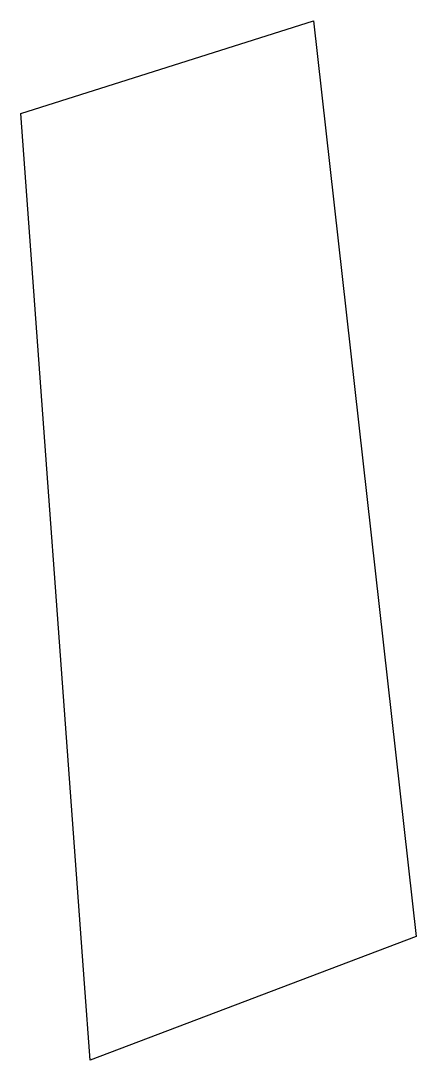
# Model space of a CAD drawing. Header units: inches. Extents: x 607345 to 607400, y 1320966 to 1321111.
import ezdxf

# ---------------------------------------------------------------- set-up
doc = ezdxf.new("R2010")
doc.units = ezdxf.units.IN
doc.header["$MEASUREMENT"] = 0

msp = doc.modelspace()

# ---------------------------------------------------------------- linework, layer by layer
msp.add_lwpolyline([(607400.43, 1320982.8), (607354.86, 1320965.51), (607354.09, 1320976.21), (607345.19, 1321097.83), (607386.09, 1321110.77)], close=True)

doc.saveas('drawing.dxf')
